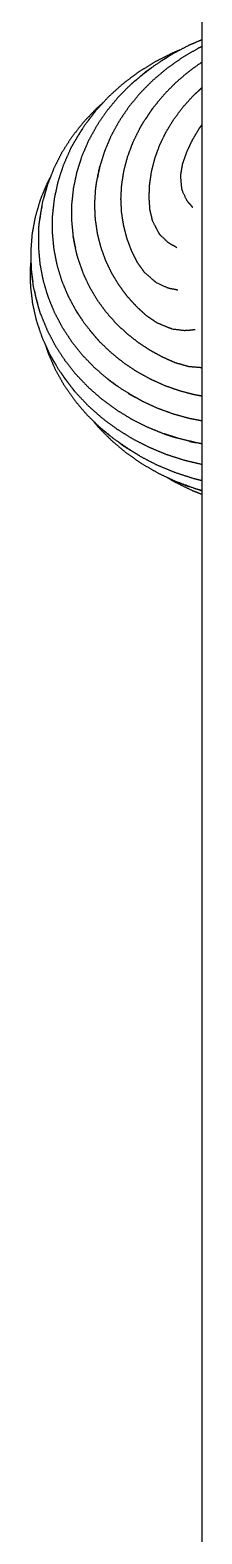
# Model space of a CAD drawing. Header units: millimetres. Extents: x 3429 to 24139, y -631 to 9878.
# Drawn here: x 8435.1 to 8442.6, y 3593.1 to 3658.8 of the extents above; entities that cross this region are included whole.
import ezdxf

# ---------------------------------------------------------------- set-up
doc = ezdxf.new("R2010")
doc.units = ezdxf.units.MM
doc.layers.add('multid_gorunus_3', color=23, linetype='Continuous', lineweight=13)
doc.layers.add('multid_gorunus_4', color=15, linetype='Continuous', lineweight=9)

# ---------------------------------------------------------------- blocks, each defined once
blk = doc.blocks.new('grup-2')
at = {"layer": 'multid_gorunus_3', "lineweight": -3}
blk.add_open_spline([(2048.982, 6217.144), (2048.982, 6216.155), (2048.982, 6213.761), (2048.982, 6208.959), (2048.982, 6202.868), (2048.982, 6195.487), (2048.982, 6186.836), (2048.982, 6176.969), (2048.982, 6165.969), (2048.982, 6153.941), (2048.982, 6141.024), (2048.982, 6127.365), (2048.982, 6113.136), (2048.982, 6098.504), (2048.982, 6083.653), (2048.982, 6068.742), (2048.982, 6053.94), (2048.982, 6039.26), (2048.982, 6024.58), (2048.982, 6005.778), (2048.982, 5990.869), (2048.982, 5976.016), (2048.982, 5961.387), (2048.982, 5947.155), (2048.982, 5933.498), (2048.982, 5920.578), (2048.982, 5947.227), (2048.982, 5936.226), (2048.982, 5926.36), (2048.982, 5917.707), (2048.982, 5910.327), (2048.982, 5904.236), (2048.982, 5899.433), (2048.982, 5897.04), (2048.982, 5896.051)], degree=3, knots=[200, 200, 200, 200, 215.285175, 230.934783, 246.910875, 263.16962, 279.661789, 296.333468, 313.127007, 329.982146, 346.837285, 363.630824, 380.302503, 396.794672, 413.053417, 429.029509, 444.679117, 459.964292, 475.249467, 490.899075, 506.875167, 523.133912, 539.62608, 556.29776, 573.091299, 589.946438, 606.801576, 623.595115, 640.266795, 656.758963, 673.017709, 688.9938, 704.643409, 719.928583, 719.928583, 719.928583, 719.928583], dxfattribs=at)
at = {"layer": 'multid_gorunus_4', "lineweight": -3}
for points, knots in [([(2048.982, 6121.877), (2049.269, 6121.754), (2049.556, 6121.631), (2049.933, 6121.431), (2050.31, 6121.231)], [-0.724178, -0.724178, -0.724178, 0, 0, 1, 1, 1]), ([(2048.982, 6121.582), (2049.067, 6121.54), (2049.153, 6121.499), (2049.51, 6121.287), (2049.867, 6121.076), (2050.199, 6120.84), (2050.53, 6120.604), (2050.834, 6120.345), (2051.138, 6120.087), (2051.412, 6119.809), (2051.685, 6119.53), (2051.927, 6119.235), (2052.169, 6118.94), (2052.378, 6118.631), (2052.587, 6118.322), (2052.761, 6118.002), (2052.935, 6117.683), (2053.074, 6117.355), (2053.214, 6117.027), (2053.318, 6116.695), (2053.421, 6116.363)], [0.774054, 0.774054, 0.774054, 1, 1, 2, 2, 3, 3, 4, 4, 5, 5, 6, 6, 7, 7, 8, 8, 9, 9, 10, 10, 10]), ([(2049.92, 6121.438), (2050.099, 6121.365), (2050.277, 6121.292), (2050.659, 6121.097), (2051.04, 6120.903), (2051.399, 6120.678), (2051.759, 6120.453), (2052.093, 6120.201), (2052.427, 6119.949), (2052.733, 6119.672), (2053.039, 6119.395), (2053.314, 6119.095), (2053.589, 6118.796)], [-4.447071, -4.447071, -4.447071, -4, -4, -3, -3, -2, -2, -1, -1, 0, 0, 1, 1, 1]), ([(2048.982, 6120.901), (2049.268, 6120.695), (2049.555, 6120.489), (2049.845, 6120.24), (2050.135, 6119.991), (2050.395, 6119.725), (2050.655, 6119.458), (2050.884, 6119.176), (2051.113, 6118.895)], [6.098919, 6.098919, 6.098919, 7, 7, 8, 8, 9, 9, 10, 10, 10]), ([(2052.04, 6119.961), (2051.856, 6120.116), (2051.671, 6120.27), (2051.344, 6120.523), (2051.017, 6120.776), (2050.663, 6121.004), (2050.31, 6121.231), (2050.519, 6121.099), (2050.729, 6120.966), (2050.772, 6120.936), (2050.814, 6120.907)], [-4, -4, -4, -3, -3, -2, -2, -1, -1, 0, 0, 0.125254, 0.125254, 0.125254]), ([(2051.176, 6120.653), (2051.294, 6120.571), (2051.412, 6120.488), (2051.542, 6120.379), (2051.671, 6120.27)], [0.6547487, 0.6547487, 0.6547487, 1, 1, 1.4135068, 1.4135068, 1.4135068]), ([(2049.351, 6119.44), (2049.22, 6119.562), (2049.089, 6119.683), (2049.035, 6119.73), (2048.982, 6119.777)], [1, 1, 1, 2, 2, 2.197404, 2.197404, 2.197404]), ([(2051.122, 6113.952), (2051.182, 6114.201), (2051.241, 6114.451), (2051.259, 6114.723), (2051.277, 6114.995), (2051.266, 6115.275), (2051.254, 6115.554), (2051.213, 6115.839), (2051.172, 6116.124), (2051.099, 6116.411), (2051.027, 6116.698), (2050.923, 6116.985), (2050.819, 6117.271), (2050.683, 6117.555), (2050.546, 6117.838), (2050.378, 6118.115), (2050.21, 6118.392), (2050.011, 6118.66), (2049.811, 6118.928), (2049.581, 6119.184), (2049.351, 6119.44)], [0, 0, 0, 1, 1, 2, 2, 3, 3, 4, 4, 5, 5, 6, 6, 7, 7, 8, 8, 9, 9, 10, 10, 10]), ([(2052.04, 6119.961), (2052.324, 6119.676), (2052.608, 6119.39), (2052.86, 6119.086), (2053.112, 6118.781), (2053.33, 6118.461), (2053.549, 6118.141), (2053.732, 6117.808), (2053.916, 6117.475), (2054.063, 6117.133), (2054.211, 6116.79), (2054.321, 6116.441), (2054.432, 6116.092), (2054.506, 6115.74), (2054.581, 6115.388), (2054.618, 6115.035), (2054.656, 6114.683), (2054.657, 6114.334), (2054.659, 6113.985), (2054.625, 6113.642), (2054.592, 6113.299)], [0, 0, 0, 1, 1, 2, 2, 3, 3, 4, 4, 5, 5, 6, 6, 7, 7, 8, 8, 9, 9, 10, 10, 10]), ([(2051.683, 6118.005), (2051.594, 6118.157), (2051.505, 6118.308), (2051.309, 6118.602), (2051.113, 6118.895), (2051.216, 6118.746), (2051.319, 6118.597), (2051.366, 6118.52), (2051.414, 6118.443)], [-3, -3, -3, -2, -2, -1, -1, 0, 0, 0.260987, 0.260987, 0.260987]), ([(2053.305, 6119.106), (2053.444, 6118.984), (2053.583, 6118.863), (2053.864, 6118.567), (2054.145, 6118.271), (2054.394, 6117.953), (2054.644, 6117.636), (2054.858, 6117.3), (2055.073, 6116.964), (2055.251, 6116.613), (2055.429, 6116.261), (2055.569, 6115.898), (2055.71, 6115.536)], [-4.446591, -4.446591, -4.446591, -4, -4, -3, -3, -2, -2, -1, -1, 0, 0, 1, 1, 1]), ([(2054.713, 6117.09), (2054.601, 6117.29), (2054.489, 6117.489), (2054.282, 6117.824), (2054.074, 6118.159), (2053.832, 6118.477), (2053.589, 6118.796), (2053.734, 6118.609), (2053.878, 6118.423), (2053.906, 6118.383), (2053.934, 6118.342)], [-4, -4, -4, -3, -3, -2, -2, -1, -1, 0, 0, 0.123436, 0.123436, 0.123436]), ([(2049.903, 6115.948), (2049.861, 6116.2), (2049.818, 6116.452), (2049.728, 6116.713), (2049.637, 6116.974), (2049.516, 6117.234), (2049.395, 6117.493), (2049.244, 6117.748), (2049.093, 6118.004), (2049.037, 6118.08), (2048.982, 6118.156)], [0, 0, 0, 1, 1, 2, 2, 3, 3, 4, 4, 4.306834, 4.306834, 4.306834]), ([(2051.414, 6118.443), (2051.422, 6118.433), (2051.431, 6118.423), (2051.423, 6118.433), (2051.414, 6118.443)], [2.9623432, 2.9623432, 2.9623432, 3, 3, 3.112723, 3.112723, 3.112723]), ([(2051.48, 6111.715), (2051.634, 6111.932), (2051.789, 6112.148), (2051.913, 6112.399), (2052.037, 6112.649), (2052.137, 6112.915), (2052.237, 6113.182), (2052.31, 6113.461), (2052.383, 6113.741), (2052.429, 6114.032), (2052.474, 6114.324), (2052.489, 6114.624), (2052.505, 6114.924), (2052.489, 6115.231), (2052.472, 6115.537), (2052.424, 6115.847), (2052.375, 6116.157), (2052.293, 6116.468), (2052.212, 6116.779), (2052.096, 6117.089), (2051.981, 6117.398), (2051.832, 6117.701), (2051.683, 6118.005)], [0, 0, 0, 1, 1, 2, 2, 3, 3, 4, 4, 5, 5, 6, 6, 7, 7, 8, 8, 9, 9, 10, 10, 11, 11, 11]), ([(2054.176, 6117.995), (2054.253, 6117.883), (2054.331, 6117.771), (2054.41, 6117.63), (2054.489, 6117.489)], [0.6566216, 0.6566216, 0.6566216, 1, 1, 1.4139949, 1.4139949, 1.4139949]), ([(2054.713, 6117.09), (2054.868, 6116.737), (2055.022, 6116.385), (2055.139, 6116.024), (2055.255, 6115.663), (2055.334, 6115.298), (2055.413, 6114.932), (2055.454, 6114.565), (2055.495, 6114.198), (2055.499, 6113.832), (2055.502, 6113.466), (2055.468, 6113.105), (2055.435, 6112.745), (2055.365, 6112.392), (2055.296, 6112.039), (2055.192, 6111.697), (2055.089, 6111.355), (2054.952, 6111.026), (2054.816, 6110.698), (2054.649, 6110.385), (2054.482, 6110.073)], [0, 0, 0, 1, 1, 2, 2, 3, 3, 4, 4, 5, 5, 6, 6, 7, 7, 8, 8, 9, 9, 10, 10, 10]), ([(2053.606, 6115.358), (2053.583, 6115.526), (2053.559, 6115.695), (2053.49, 6116.029), (2053.421, 6116.363), (2053.459, 6116.192), (2053.498, 6116.022), (2053.512, 6115.935), (2053.526, 6115.848)], [-3, -3, -3, -2, -2, -1, -1, 0, 0, 0.261716, 0.261716, 0.261716]), ([(2049.84, 6115.299), (2049.851, 6115.388), (2049.862, 6115.477), (2049.883, 6115.712), (2049.903, 6115.948)], [-1, -1, -1, 0, 0, 1, 1, 1]), ([(2055.564, 6115.911), (2055.647, 6115.756), (2055.73, 6115.6), (2055.877, 6115.239), (2056.025, 6114.877), (2056.134, 6114.505), (2056.242, 6114.133), (2056.311, 6113.753), (2056.381, 6113.374), (2056.409, 6112.991), (2056.438, 6112.608), (2056.427, 6112.226), (2056.416, 6111.843)], [-4.446841, -4.446841, -4.446841, -4, -4, -3, -3, -2, -2, -1, -1, 0, 0, 1, 1, 1]), ([(2056.093, 6113.599), (2056.066, 6113.82), (2056.04, 6114.041), (2055.977, 6114.417), (2055.914, 6114.793), (2055.812, 6115.164), (2055.71, 6115.536), (2055.772, 6115.317), (2055.834, 6115.099), (2055.845, 6115.053), (2055.855, 6115.008)], [-4, -4, -4, -3, -3, -2, -2, -1, -1, 0, 0, 0.122776, 0.122776, 0.122776]), ([(2049.373, 6114.545), (2049.413, 6114.597), (2049.453, 6114.649), (2049.505, 6114.703), (2049.557, 6114.756), (2049.601, 6114.82), (2049.645, 6114.883), (2049.742, 6115.091), (2049.84, 6115.299)], [0, 0, 0, 1, 1, 2, 2, 3, 3, 4, 4, 4]), ([(2050.933, 6109.507), (2051.164, 6109.665), (2051.394, 6109.823), (2051.61, 6110.021), (2051.825, 6110.22), (2052.024, 6110.44), (2052.223, 6110.661), (2052.402, 6110.902), (2052.582, 6111.143), (2052.739, 6111.403), (2052.897, 6111.663), (2053.03, 6111.941), (2053.163, 6112.219), (2053.268, 6112.511), (2053.374, 6112.804), (2053.451, 6113.11), (2053.527, 6113.416), (2053.573, 6113.733), (2053.619, 6114.049), (2053.633, 6114.374), (2053.647, 6114.698), (2053.626, 6115.028), (2053.606, 6115.358)], [0, 0, 0, 1, 1, 2, 2, 3, 3, 4, 4, 5, 5, 6, 6, 7, 7, 8, 8, 9, 9, 10, 10, 11, 11, 11]), ([(2055.945, 6114.608), (2055.974, 6114.48), (2056.002, 6114.353), (2056.021, 6114.197), (2056.04, 6114.041)], [0.6581529, 0.6581529, 0.6581529, 1, 1, 1.4133359, 1.4133359, 1.4133359]), ([(2050.806, 6113.361), (2050.852, 6113.441), (2050.897, 6113.521), (2051.01, 6113.737), (2051.122, 6113.952)], [-1, -1, -1, 0, 0, 1, 1, 1]), ([(2056.093, 6113.599), (2056.098, 6113.222), (2056.104, 6112.845), (2056.072, 6112.472), (2056.039, 6112.098), (2055.969, 6111.731), (2055.899, 6111.364), (2055.793, 6111.007), (2055.686, 6110.65), (2055.545, 6110.305), (2055.404, 6109.96), (2055.23, 6109.631), (2055.056, 6109.302), (2054.851, 6108.991), (2054.647, 6108.68), (2054.415, 6108.389), (2054.182, 6108.098), (2053.924, 6107.83), (2053.667, 6107.562), (2053.386, 6107.318), (2053.106, 6107.074)], [0, 0, 0, 1, 1, 2, 2, 3, 3, 4, 4, 5, 5, 6, 6, 7, 7, 8, 8, 9, 9, 10, 10, 10]), ([(2050.07, 6112.791), (2050.128, 6112.828), (2050.186, 6112.865), (2050.256, 6112.9), (2050.326, 6112.935), (2050.393, 6112.981), (2050.459, 6113.028), (2050.633, 6113.194), (2050.806, 6113.361)], [0, 0, 0, 1, 1, 2, 2, 3, 3, 4, 4, 4]), ([(2054.369, 6112.3), (2054.413, 6112.465), (2054.457, 6112.63), (2054.524, 6112.965), (2054.592, 6113.299), (2054.56, 6113.127), (2054.529, 6112.956), (2054.508, 6112.87), (2054.487, 6112.784)], [-3, -3, -3, -2, -2, -1, -1, 0, 0, 0.261893, 0.261893, 0.261893]), ([(2049.548, 6107.594), (2049.827, 6107.674), (2050.106, 6107.754), (2050.387, 6107.877), (2050.668, 6107.999), (2050.941, 6108.148), (2051.215, 6108.296), (2051.479, 6108.469), (2051.743, 6108.643), (2051.993, 6108.841), (2052.244, 6109.038), (2052.479, 6109.26), (2052.713, 6109.481), (2052.928, 6109.725), (2053.143, 6109.969), (2053.336, 6110.234), (2053.529, 6110.498), (2053.697, 6110.782), (2053.865, 6111.066), (2054.006, 6111.367), (2054.146, 6111.668), (2054.258, 6111.984), (2054.369, 6112.3)], [0, 0, 0, 1, 1, 2, 2, 3, 3, 4, 4, 5, 5, 6, 6, 7, 7, 8, 8, 9, 9, 10, 10, 11, 11, 11]), ([(2056.427, 6112.239), (2056.444, 6112.068), (2056.46, 6111.898), (2056.456, 6111.515), (2056.452, 6111.131), (2056.407, 6110.749), (2056.362, 6110.367), (2056.278, 6109.99), (2056.193, 6109.613), (2056.069, 6109.245), (2055.945, 6108.877), (2055.783, 6108.521), (2055.622, 6108.164)], [-4.446244, -4.446244, -4.446244, -4, -4, -3, -3, -2, -2, -1, -1, 0, 0, 1, 1, 1]), ([(2050.95, 6111.253), (2051.024, 6111.315), (2051.098, 6111.377), (2051.289, 6111.546), (2051.48, 6111.715)], [-1, -1, -1, 0, 0, 1, 1, 1]), ([(2056.011, 6109.91), (2056.074, 6110.125), (2056.136, 6110.341), (2056.225, 6110.713), (2056.314, 6111.085), (2056.365, 6111.464), (2056.416, 6111.843), (2056.388, 6111.62), (2056.36, 6111.396), (2056.352, 6111.349), (2056.343, 6111.302)], [-4, -4, -4, -3, -3, -2, -2, -1, -1, 0, 0, 0.125953, 0.125953, 0.125953]), ([(2050.033, 6110.936), (2050.102, 6110.953), (2050.171, 6110.97), (2050.251, 6110.983), (2050.331, 6110.995), (2050.411, 6111.019), (2050.492, 6111.043), (2050.721, 6111.148), (2050.95, 6111.253)], [0, 0, 0, 1, 1, 2, 2, 3, 3, 4, 4, 4]), ([(2056.271, 6110.904), (2056.247, 6110.774), (2056.224, 6110.645), (2056.18, 6110.493), (2056.136, 6110.341)], [0.6555697, 0.6555697, 0.6555697, 1, 1, 1.4139243, 1.4139243, 1.4139243]), ([(2056.011, 6109.91), (2055.868, 6109.554), (2055.724, 6109.198), (2055.546, 6108.857), (2055.368, 6108.515), (2055.158, 6108.191), (2054.947, 6107.867), (2054.706, 6107.563), (2054.465, 6107.259), (2054.197, 6106.977), (2053.928, 6106.695), (2053.634, 6106.437), (2053.341, 6106.18), (2053.026, 6105.948), (2052.711, 6105.716), (2052.378, 6105.512), (2052.045, 6105.307), (2051.697, 6105.132), (2051.349, 6104.956), (2050.989, 6104.81), (2050.63, 6104.663)], [0, 0, 0, 1, 1, 2, 2, 3, 3, 4, 4, 5, 5, 6, 6, 7, 7, 8, 8, 9, 9, 10, 10, 10]), ([(2053.42, 6108.672), (2053.535, 6108.805), (2053.651, 6108.937), (2053.871, 6109.211), (2054.092, 6109.484), (2054.287, 6109.779), (2054.482, 6110.073), (2054.385, 6109.921), (2054.288, 6109.769), (2054.234, 6109.695), (2054.181, 6109.62)], [1, 1, 1, 2, 2, 3, 3, 4, 4, 5, 5, 5.261566, 5.261566, 5.261566]), ([(2049.266, 6109.204), (2049.338, 6109.199), (2049.41, 6109.195), (2049.489, 6109.183), (2049.569, 6109.171), (2049.654, 6109.17), (2049.74, 6109.168), (2049.996, 6109.199), (2050.252, 6109.23)], [0, 0, 0, 1, 1, 2, 2, 3, 3, 4, 4, 4]), ([(2050.252, 6109.23), (2050.347, 6109.266), (2050.441, 6109.302), (2050.687, 6109.404), (2050.933, 6109.507)], [-1, -1, -1, 0, 0, 1, 1, 1]), ([(2048.981, 6106.307), (2049.158, 6106.34), (2049.335, 6106.372), (2049.651, 6106.457), (2049.968, 6106.542), (2050.281, 6106.653), (2050.595, 6106.765), (2050.903, 6106.904), (2051.21, 6107.042), (2051.509, 6107.208), (2051.807, 6107.373), (2052.092, 6107.565), (2052.378, 6107.756), (2052.648, 6107.973), (2052.918, 6108.19), (2053.169, 6108.431), (2053.42, 6108.672)], [2.439787, 2.439787, 2.439787, 3, 3, 4, 4, 5, 5, 6, 6, 7, 7, 8, 8, 9, 9, 10, 10, 10]), ([(2055.789, 6108.533), (2055.737, 6108.368), (2055.685, 6108.203), (2055.53, 6107.844), (2055.375, 6107.484), (2055.182, 6107.139), (2054.989, 6106.793), (2054.761, 6106.464), (2054.532, 6106.135), (2054.271, 6105.826), (2054.009, 6105.516), (2053.716, 6105.229), (2053.424, 6104.943)], [-4.446582, -4.446582, -4.446582, -4, -4, -3, -3, -2, -2, -1, -1, 0, 0, 1, 1, 1]), ([(2048.981, 6107.546), (2048.993, 6107.547), (2049.005, 6107.547), (2049.276, 6107.571), (2049.548, 6107.594)], [-0.113616, -0.113616, -0.113616, 0, 0, 1, 1, 1]), ([(2054.479, 6106.467), (2054.622, 6106.651), (2054.766, 6106.835), (2054.997, 6107.159), (2055.227, 6107.482), (2055.425, 6107.823), (2055.622, 6108.164), (2055.508, 6107.962), (2055.394, 6107.761), (2055.367, 6107.719), (2055.34, 6107.676)], [-4, -4, -4, -3, -3, -2, -2, -1, -1, 0, 0, 0.1264, 0.1264, 0.1264]), ([(2051.555, 6106.072), (2051.716, 6106.163), (2051.877, 6106.253), (2052.192, 6106.445), (2052.508, 6106.637), (2052.807, 6106.855), (2053.106, 6107.074), (2052.955, 6106.96), (2052.804, 6106.846), (2052.724, 6106.792), (2052.645, 6106.738)], [1, 1, 1, 2, 2, 3, 3, 4, 4, 5, 5, 5.261333, 5.261333, 5.261333]), ([(2055.114, 6107.323), (2055.041, 6107.209), (2054.969, 6107.095), (2054.867, 6106.965), (2054.766, 6106.835)], [0.6569646, 0.6569646, 0.6569646, 1, 1, 1.4135622, 1.4135622, 1.4135622]), ([(2054.479, 6106.467), (2054.204, 6106.175), (2053.928, 6105.883), (2053.626, 6105.615), (2053.324, 6105.347), (2052.999, 6105.105), (2052.673, 6104.863), (2052.326, 6104.649), (2051.98, 6104.434), (2051.616, 6104.249), (2051.252, 6104.064), (2050.875, 6103.909), (2050.498, 6103.754), (2050.11, 6103.629), (2049.723, 6103.505), (2049.352, 6103.417), (2048.982, 6103.329)], [0, 0, 0, 1, 1, 2, 2, 3, 3, 4, 4, 5, 5, 6, 6, 7, 7, 7.941621, 7.941621, 7.941621]), ([(2048.981, 6105.224), (2049.254, 6105.277), (2049.527, 6105.33), (2049.871, 6105.425), (2050.215, 6105.521), (2050.554, 6105.644), (2050.893, 6105.768), (2051.224, 6105.92), (2051.555, 6106.072)], [6.210479, 6.210479, 6.210479, 7, 7, 8, 8, 9, 9, 10, 10, 10]), ([(2053.726, 6105.239), (2053.612, 6105.099), (2053.499, 6104.96), (2053.211, 6104.668), (2052.924, 6104.377), (2052.606, 6104.109), (2052.288, 6103.841), (2051.944, 6103.6), (2051.599, 6103.358), (2051.231, 6103.145), (2050.863, 6102.932), (2050.475, 6102.749), (2050.087, 6102.567)], [-4.445474, -4.445474, -4.445474, -4, -4, -3, -3, -2, -2, -1, -1, 0, 0, 1, 1, 1]), ([(2048.982, 6104.223), (2049.066, 6104.24), (2049.151, 6104.257), (2049.523, 6104.343), (2049.895, 6104.43), (2050.262, 6104.547), (2050.63, 6104.663), (2050.443, 6104.601), (2050.256, 6104.539), (2050.16, 6104.512), (2050.064, 6104.485)], [1.546814, 1.546814, 1.546814, 2, 2, 3, 3, 4, 4, 5, 5, 5.261314, 5.261314, 5.261314]), ([(2051.68, 6103.687), (2051.888, 6103.817), (2052.096, 6103.947), (2052.44, 6104.183), (2052.784, 6104.418), (2053.104, 6104.68), (2053.424, 6104.943), (2053.237, 6104.787), (2053.05, 6104.631), (2053.009, 6104.6), (2052.968, 6104.569)], [-4, -4, -4, -3, -3, -2, -2, -1, -1, 0, 0, 0.124714, 0.124714, 0.124714]), ([(2051.68, 6103.687), (2051.306, 6103.494), (2050.933, 6103.301), (2050.543, 6103.139), (2050.154, 6102.977), (2049.752, 6102.846), (2049.35, 6102.715), (2049.166, 6102.67), (2048.982, 6102.626)], [0, 0, 0, 1, 1, 2, 2, 3, 3, 3.449176, 3.449176, 3.449176]), ([(2052.615, 6104.303), (2052.502, 6104.217), (2052.388, 6104.131), (2052.242, 6104.039), (2052.095, 6103.947)], [0.6572695, 0.6572695, 0.6572695, 1, 1, 1.4141354, 1.4141354, 1.4141354]), ([(2050.488, 6102.755), (2050.326, 6102.658), (2050.164, 6102.561), (2049.779, 6102.372), (2049.394, 6102.183), (2049.188, 6102.103), (2048.982, 6102.023)], [-4.445856, -4.445856, -4.445856, -4, -4, -3, -3, -2.489901, -2.489901, -2.489901]), ([(2048.982, 6102.178), (2049.13, 6102.221), (2049.279, 6102.263), (2049.683, 6102.415), (2050.087, 6102.567), (2049.85, 6102.476), (2049.613, 6102.385), (2049.563, 6102.368), (2049.512, 6102.351)], [-2.357089, -2.357089, -2.357089, -2, -2, -1, -1, 0, 0, 0.123425, 0.123425, 0.123425])]:
    blk.add_open_spline(points, degree=2, knots=knots, dxfattribs=at)
for points in [[(2048.982, 6119.783), (2049.036, 6119.733), (2049.09, 6119.682)], [(2049.027, 6119.738), (2049.03, 6119.737), (2049.033, 6119.736)], [(2051.168, 6118.812), (2051.169, 6118.812), (2051.17, 6118.811)], [(2051.227, 6118.73), (2051.223, 6118.732), (2051.22, 6118.734)], [(2051.225, 6118.727), (2051.228, 6118.725), (2051.231, 6118.723)], [(2051.282, 6118.642), (2051.286, 6118.64), (2051.29, 6118.639)], [(2053.441, 6116.269), (2053.442, 6116.268), (2053.443, 6116.267)], [(2053.464, 6116.174), (2053.461, 6116.177), (2053.459, 6116.18)], [(2053.461, 6116.172), (2053.463, 6116.169), (2053.465, 6116.166)], [(2053.481, 6116.075), (2053.484, 6116.072), (2053.487, 6116.069)], [(2053.525, 6115.852), (2053.527, 6115.847), (2053.529, 6115.841)], [(2054.534, 6113.01), (2054.536, 6113.007), (2054.538, 6113.004)], [(2054.553, 6113.108), (2054.554, 6113.104), (2054.555, 6113.101)], [(2054.557, 6113.109), (2054.556, 6113.112), (2054.555, 6113.115)], [(2054.573, 6113.205), (2054.574, 6113.203), (2054.574, 6113.202)], [(2054.487, 6112.784), (2054.487, 6112.78), (2054.487, 6112.777)], [(2054.17, 6109.598), (2054.176, 6109.609), (2054.182, 6109.62)], [(2054.314, 6109.819), (2054.315, 6109.815), (2054.315, 6109.812)], [(2054.371, 6109.904), (2054.371, 6109.901), (2054.37, 6109.898)], [(2054.375, 6109.904), (2054.375, 6109.908), (2054.375, 6109.912)], [(2054.427, 6109.99), (2054.428, 6109.989), (2054.428, 6109.987)], [(2053.879, 6109.2), (2053.765, 6109.069), (2053.651, 6108.938)], [(2053.701, 6109), (2053.701, 6108.997), (2053.701, 6108.994)], [(2052.935, 6106.949), (2052.934, 6106.945), (2052.932, 6106.942)], [(2052.939, 6106.948), (2052.941, 6106.951), (2052.942, 6106.954)], [(2053.022, 6107.012), (2053.022, 6107.011), (2053.021, 6107.009)], [(2052.195, 6106.432), (2052.036, 6106.343), (2051.877, 6106.253)], [(2052.626, 6106.72), (2052.635, 6106.729), (2052.645, 6106.738)], [(2052.848, 6106.885), (2052.847, 6106.881), (2052.846, 6106.878)], [(2049.52, 6104.331), (2049.376, 6104.302), (2049.232, 6104.273)], [(2050.039, 6104.473), (2050.051, 6104.479), (2050.064, 6104.484)], [(2050.313, 6104.562), (2050.31, 6104.559), (2050.308, 6104.556)], [(2050.419, 6104.596), (2050.417, 6104.594), (2050.414, 6104.591)], [(2050.423, 6104.594), (2050.426, 6104.597), (2050.428, 6104.599)], [(2050.526, 6104.63), (2050.526, 6104.629), (2050.525, 6104.628)], [(2049.236, 6104.277), (2049.234, 6104.275), (2049.231, 6104.273)], [(2049.074, 6102.205), (2049.028, 6102.189), (2048.982, 6102.174)]]:
    blk.add_open_spline(points, degree=2, dxfattribs=at)

msp = doc.modelspace()

# ---------------------------------------------------------------- block references
at = {"xscale": -1}
msp.add_blockref('grup-2', (10491.554, -2463.465), dxfattribs=at)

doc.saveas('drawing.dxf')
